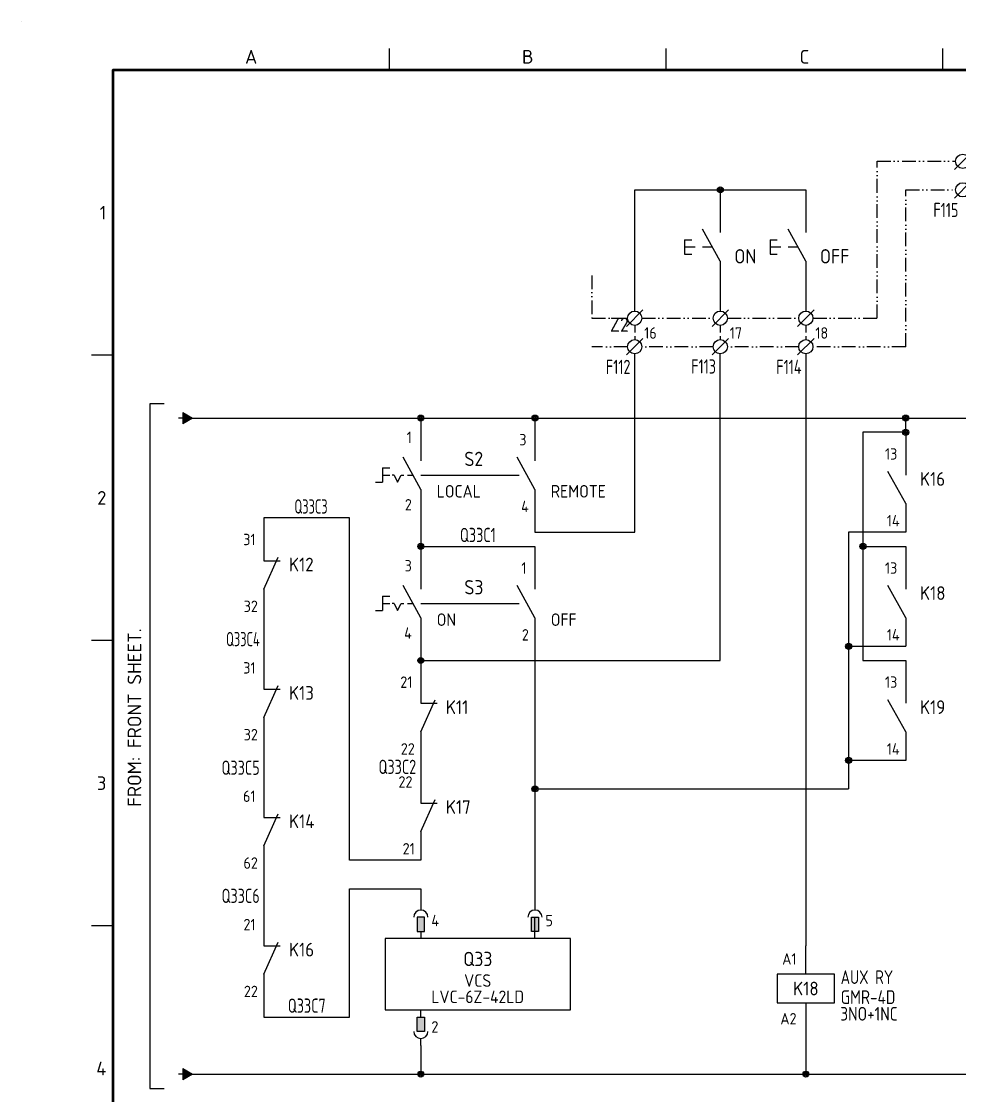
# Model space of a CAD drawing. Header units: millimetres. Extents: x 0 to 556, y 1 to 306.
# Drawn here: x 0 to 164.4, y 103.8 to 292 of the extents above; entities that cross this region are included whole.
import ezdxf
from ezdxf.enums import TextEntityAlignment as Align

# ---------------------------------------------------------------- set-up
doc = ezdxf.new("R2010")
doc.units = ezdxf.units.MM
doc.linetypes.add('ACAD_ISO12W100', pattern=[21, 12, -3, 0, -3, 0, -3])
doc.linetypes.add('HIDDEN', pattern=[0.375, 0.25, -0.125])
for name, color, linetype in [('LINK', 7, 'Continuous'), ('MISC', 7, 'Continuous'), ('Sheet Line', 3, 'Continuous'), ('Sheet Text', 2, 'Continuous'), ('SYMS', 7, 'Continuous'), ('TAGS', 7, 'Continuous'), ('TERMS', 7, 'Continuous'), ('WIRE_YELLOW', 2, 'Continuous'), ('WIREFIXED', 7, 'Continuous'), ('WIRENO', 7, 'Continuous')]:
    doc.layers.add(name, color=color, linetype=linetype)
doc.layers.add('Sheet Out Line', color=2, linetype='Continuous', lineweight=50)
doc.styles.add('WD', font='ISOCP2.shx')
doc.styles.add('WD_IEC', font='ISOCP2.shx', dxfattribs={"width": 1.1, "height": 2.4, "bigfont": 'whgtxt.shx'})

# ---------------------------------------------------------------- blocks, each defined once
blk = doc.blocks.new('WDDOT')
for radius in [0.529, 0.33, 0.164]:
    blk.add_circle((0, 0), radius)
blk = doc.blocks.new('VB422_AUXCONTACT1')
for p, q in [((0, 7.5), (0, 2.5)), ((0, -2.5), (2.5, 3.12)), ((0, 2.5), (2.87, 2.5)), ((0, -2.5), (0, -7.5))]:
    blk.add_line(p, q)
at = {"style": 'WD_IEC', "flags": 1}
for tag, p, height in [('X2TERM01', (0, 7.5), 0.34), ('X4LINK', (-0.55, 0), 0.32), ('X1LINK', (1.92, 0), 0.32), ('X8TERM02', (0, -7.5), 0.34)]:
    blk.add_attdef(tag, p, '', height=height, dxfattribs=at)
at = {"linetype": 'Continuous', "style": 'WD_IEC'}
for tag, p in [('TERM01', (-1.47, 5.21)), ('TERM02', (-1.06, -6.5))]:
    blk.add_attdef(tag, text='', height=2, dxfattribs=at).set_placement(p, align=Align.RIGHT)
at = {"style": 'WD_IEC'}
for tag, p in [('TAG2', (4.38, 0.62)), ('TEXT1', (4.38, -2.89)), ('TEXT2', (4.38, -6.09))]:
    blk.add_attdef(tag, p, '', height=2.4, dxfattribs=at)
for tag, p in [('INST', (-2.43, -9.12)), ('LOC', (-2.58, -10.73))]:
    blk.add_attdef(tag, text='', height=1, dxfattribs=at).set_placement(p, align=Align.RIGHT)
at = {"style": 'WD_IEC', "flags": 1}
for tag, p in [('XREF', (-2.58, -12.19)), ('FAMILY', (-2.53, -13.64)), ('CONTACT', (-2.6, -15.24))]:
    blk.add_attdef(tag, text='', height=1, dxfattribs=at).set_placement(p, align=Align.RIGHT)
blk = doc.blocks.new('WD_WNH')
at = {"linetype": 'Continuous', "style": 'WD_IEC', "width": 0.8}
blk.add_attdef('WIRENO', text='', height=2.5, dxfattribs=at).set_placement((0, 0.75), align=Align.CENTER)
at = {"style": 'WD_IEC', "flags": 1}
for tag, p in [('W08USER', (0, 0.375)), ('W04USER', (0, 0.875)), ('W05USER', (0, 0.75)), ('W09USER', (0, 0.25)), ('W03USER', (0, 1)), ('W06USER', (0, 0.625)), ('W07USER', (0, 0.5)), ('W02USER', (0, 1.125)), ('W01USER', (0, 1.25)), ('W10USER', (0, 0.125))]:
    blk.add_attdef(tag, text='', height=0.08, dxfattribs=at).set_placement(p, align=Align.CENTER)
blk = doc.blocks.new('WD_WNV')
at = {"linetype": 'Continuous', "style": 'WD_IEC', "width": 0.8}
blk.add_attdef('WIRENO', text='', height=2.5, rotation=90, dxfattribs=at).set_placement((-0.75, 0), align=Align.CENTER)
at = {"style": 'WD_IEC', "flags": 1}
for tag, p in [('W08USER', (-1, 0.375)), ('W04USER', (-1, 0.875)), ('W05USER', (-1, 0.75)), ('W09USER', (-1, 0.25)), ('W03USER', (-1, 1)), ('W06USER', (-1, 0.625)), ('W07USER', (-1, 0.5)), ('W02USER', (-1, 1.125)), ('W01USER', (-1, 1.25)), ('W10USER', (-1, 0.125))]:
    blk.add_attdef(tag, text='', height=0.08, dxfattribs=at).set_placement(p, align=Align.CENTER)
blk = doc.blocks.new('HT0_TB1')
blk.add_circle((0, 0), 1.25)
at = {"layer": 'SYMS'}
blk.add_line((-1.44, -1.44), (1.44, 1.44), dxfattribs=at)
at = {"flags": 1}
for tag, p, height, style in [('X4LINK', (-1.25, 0), 0.01, 'WD'), ('X4TERM01', (-1.25, 0), 0.25, 'WD_IEC'), ('X2TERM01', (0, 1.25), 0.25, 'WD_IEC'), ('X1LINK', (1.25, 0), 0.01, 'WD'), ('X1TERM01', (1.25, 0), 0.25, 'WD_IEC'), ('X8TERM01', (0, -1.25), 0.25, 'WD_IEC')]:
    blk.add_attdef(tag, p, '', height=height, dxfattribs=dict(at, style=style))
blk = doc.blocks.new('VP121_PB1')
for p, q in [((0, 7.5), (0, 2.5)), ((0, -2.5), (-3.12, 3.13)), ((-6.25, 1.25), (-6.25, -1.25)), ((-6.25, 1.25), (-5, 1.25)), ((-6.25, 0), (-4.38, 0)), ((-3.12, 0), (-1.39, 0)), ((-6.25, -1.25), (-5, -1.25)), ((0, -2.5), (0, -7.5))]:
    blk.add_line(p, q)
at = {"style": 'WD_IEC', "flags": 1}
for tag, p in [('INST', (-0.6, 13)), ('LOC', (-0.6, 11.59)), ('CONTACT', (-0.6, 8.7)), ('FAMILY', (-0.6, 10.11))]:
    blk.add_attdef(tag, text='', height=1, dxfattribs=at).set_placement(p, align=Align.RIGHT)
for tag, p in [('X2TERM01', (0, 7.5)), ('X1LINK', (0, 0)), ('X8TERM02', (0, -7.5))]:
    blk.add_attdef(tag, p, '', height=0.32, dxfattribs=at)
at = {"style": 'WD_IEC'}
for tag, p in [('TERM01', (-1.57, 4.54)), ('TERM02', (-1.57, -5.34))]:
    blk.add_attdef(tag, text='', height=2, dxfattribs=at).set_placement(p, align=Align.RIGHT)
for tag, p in [('TAG2', (2.47, 1.52)), ('TEXT1', (2.47, -1.65))]:
    blk.add_attdef(tag, text='', height=2.5, dxfattribs=at).set_placement(p, align=Align.MIDDLE_LEFT)
at = {"style": 'WD', "flags": 1}
blk.add_attdef('XREF', text='', height=1.8, dxfattribs=at).set_placement((2.85, -4.09), align=Align.MIDDLE_LEFT)
blk = doc.blocks.new('VP321_CS1')
for p, q in [((0, 7.5), (0, 2.5)), ((0, -2.5), (-3.12, 3.13)), ((-6.71, 1.25), (-5.46, 1.25)), ((-6.71, 1.25), (-6.71, -1.25)), ((-6.71, 0), (-5.46, 0)), ((-4.69, 0), (-5.03, 0)), ((-4.69, 0), (-4.07, -1.25)), ((-4.07, -1.25), (-3.44, 0)), ((-3.44, 0), (-2.96, 0)), ((-2.31, 0), (-1.39, 0)), ((-7.96, -1.25), (-6.71, -1.25)), ((0, -2.5), (0, -7.5))]:
    blk.add_line(p, q)
at = {"style": 'WD_IEC'}
for tag, p in [('TERM01', (-1.57, 5.61)), ('TERM02', (-1.57, -6.2))]:
    blk.add_attdef(tag, text='', height=2, dxfattribs=at).set_placement(p, align=Align.RIGHT)
at = {"style": 'WD_IEC', "flags": 1}
for tag, p, height in [('X2TERM01', (0, 7.5), 0.32), ('X4LINK', (-7.5, 0), 0.32), ('X1LINK', (0, 0), 0.32), ('INST', (3.19, -4.44), 1), ('LOC', (3.25, -5.61), 1), ('X8TERM02', (0, -7.5), 0.32), ('FAMILY', (3.28, -6.99), 1), ('CONTACT', (3.28, -8.41), 1)]:
    blk.add_attdef(tag, p, '', height=height, dxfattribs=at)
at = {"style": 'WD_IEC'}
for tag, height, p in [('TAG2', 2.5, (2.47, 3.77)), ('TERM03', 2.2, (2.78, -1.39))]:
    blk.add_attdef(tag, text='', height=height, dxfattribs=at).set_placement(p, align=Align.MIDDLE_LEFT)
at = {"style": 'WD', "flags": 1}
blk.add_attdef('XREF', text='', height=1.8, dxfattribs=at).set_placement((2.85, 1.21), align=Align.MIDDLE_LEFT)
blk = doc.blocks.new('VP321_CS2')
for p, q in [((0, 7.5), (0, 2.5)), ((0, -2.5), (-3.12, 3.12)), ((0, -2.5), (0, -7.5))]:
    blk.add_line(p, q)
at = {"style": 'WD_IEC', "flags": 1}
for tag, p, height in [('X2TERM01', (0, 7.5), 0.34), ('X4LINK', (-2.75, 0), 0.32), ('X1LINK', (0, 0), 0.34), ('INST', (3.19, -4.44), 1), ('LOC', (3.25, -5.61), 1), ('X8TERM02', (0, -7.5), 0.34), ('FAMILY', (3.28, -6.99), 1), ('CONTACT', (3.28, -8.41), 1)]:
    blk.add_attdef(tag, p, '', height=height, dxfattribs=at)
at = {"linetype": 'Continuous', "style": 'WD_IEC'}
for tag, p in [('TERM01', (-1.47, 5.21)), ('TERM02', (-1.06, -6.5))]:
    blk.add_attdef(tag, text='', height=2, dxfattribs=at).set_placement(p, align=Align.RIGHT)
at = {"style": 'WD_IEC'}
for tag, height, p in [('TAG2', 2.5, (2.47, 3.77)), ('TERM03', 2.2, (2.78, -1.39))]:
    blk.add_attdef(tag, text='', height=height, dxfattribs=at).set_placement(p, align=Align.MIDDLE_LEFT)
at = {"style": 'WD', "flags": 1}
blk.add_attdef('XREF', text='', height=1.8, dxfattribs=at).set_placement((2.85, 1.21), align=Align.MIDDLE_LEFT)
blk = doc.blocks.new('VB421_AUXCONTACT1')
for p, q in [((0, 7.5), (0, 2.5)), ((0, -2.5), (-3.12, 3.12)), ((0, -2.5), (0, -7.5))]:
    blk.add_line(p, q)
at = {"style": 'WD_IEC', "flags": 1}
for tag, p, height in [('X2TERM01', (0, 7.5), 0.34), ('X4LINK', (-2.75, 0), 0.32), ('X1LINK', (0, 0), 0.34), ('X8TERM02', (0, -7.5), 0.34)]:
    blk.add_attdef(tag, p, '', height=height, dxfattribs=at)
at = {"linetype": 'Continuous', "style": 'WD_IEC'}
for tag, p in [('TERM01', (-1.47, 5.21)), ('TERM02', (-1.06, -6.5))]:
    blk.add_attdef(tag, text='', height=2, dxfattribs=at).set_placement(p, align=Align.RIGHT)
at = {"style": 'WD_IEC'}
for tag, p in [('TAG2', (2.5, 0.62)), ('TEXT1', (2.5, -2.89)), ('TEXT2', (2.5, -6.09))]:
    blk.add_attdef(tag, p, '', height=2.4, dxfattribs=at)
for tag, p in [('INST', (-2.43, -9.12)), ('LOC', (-2.58, -10.73))]:
    blk.add_attdef(tag, text='', height=1, dxfattribs=at).set_placement(p, align=Align.RIGHT)
at = {"style": 'WD_IEC', "flags": 1}
for tag, p in [('XREF', (-2.58, -12.19)), ('FAMILY', (-2.53, -13.64)), ('CONTACT', (-2.6, -15.24))]:
    blk.add_attdef(tag, text='', height=1, dxfattribs=at).set_placement(p, align=Align.RIGHT)
blk = doc.blocks.new('HT0W_TB1')
blk.add_circle((0, 0), 1.25)
at = {"layer": 'SYMS'}
blk.add_line((-1.44, -1.44), (1.44, 1.44), dxfattribs=at)
at = {"style": 'WD_IEC', "flags": 1}
for tag, p in [('INST', (-1.04, 7.87)), ('LOC', (-1.04, 4.87))]:
    blk.add_attdef(tag, text='', height=2.5, dxfattribs=at).set_placement(p, align=Align.BOTTOM_RIGHT)
at = {"style": 'WD_IEC'}
blk.add_attdef('TAGSTRIP', text='', height=2.5, dxfattribs=at).set_placement((-1.04, 1.87), align=Align.BOTTOM_RIGHT)
blk.add_attdef('TERM01', text='', height=2, dxfattribs=at).set_placement((1.66, 0.81), align=Align.BOTTOM_LEFT)
at = {"flags": 1}
for tag, p, height, style in [('X4LINK', (-1.25, 0), 0.01, 'WD'), ('X4TERM01', (-1.25, 0), 0.25, 'WD_IEC'), ('STRIPSEQ', (-0.02, -0.02), 0.025, 'WD_IEC'), ('X2TERM01', (0, 1.25), 0.25, 'WD_IEC'), ('X1LINK', (1.25, 0), 0.01, 'WD'), ('X1TERM01', (1.25, 0), 0.25, 'WD_IEC'), ('LINKTERM', (-0.02, -0.06), 0.025, 'WD_IEC'), ('X8TERM01', (0, -1.25), 0.25, 'WD_IEC')]:
    blk.add_attdef(tag, p, '', height=height, dxfattribs=dict(at, style=style))
at = {"style": 'WD_IEC', "flags": 1}
for tag, height, p in [('CAT', 1, (-1.95, -2.37)), ('MFG', 1, (-2.09, -3.63)), ('DESC1', 2, (-1.78, -7.62)), ('ASSYCODE', 1, (-2.04, -4.92)), ('DESC2', 2, (-1.78, -10.06)), ('DESC3', 2, (-1.78, -12.55))]:
    blk.add_attdef(tag, text='', height=height, dxfattribs=at).set_placement(p, align=Align.RIGHT)
blk = doc.blocks.new('LSSA3')
blk.add_circle((0, 292), 0.01)
at = {"layer": 'Sheet Line'}
for p, q in [((64.5, 283.5), (64.5, 287.25)), ((113, 283.5), (113, 287.25)), ((161.5, 283.5), (161.5, 287.25)), ((16, 233.5), (12.25, 233.5)), ((16, 183.5), (12.25, 183.5)), ((16, 133.5), (12.25, 133.5))]:
    blk.add_line(p, q, dxfattribs=at)
at = {"layer": 'Sheet Out Line'}
blk.add_lwpolyline([(16, 6.5), (404, 6.5), (404, 283.5), (16, 283.5)], close=True, dxfattribs=at)
at = {"style": 'WD_IEC', "width": 1.1}
for tag, height, p in [('DESC4', 2.4, (57.5, 39.5)), ('CUSTOMERS31', 3.8, (219, 38)), ('TITLE1', 3.6, (333, 37.5)), ('CUSTOMERS21', 3.8, (219, 35.25)), ('DESC3', 2.4, (57.5, 33.5)), ('CUSTOMERS32', 3.8, (219, 32.5)), ('TITLE2', 3.6, (333, 32.5)), ('CUSTOMERS22', 3.8, (219, 29.75)), ('RN', 3.5, (398, 28.75)), ('DESC2', 2.4, (57.5, 27.5)), ('CUSTOMERS33', 3.8, (219, 27)), ('TITLE3', 3.6, (333, 27.5)), ('DESC1', 2.4, (57.5, 21.5)), ('FILE', 2.4, (314, 18.5)), ('WORKNO', 3.5, (365.5, 18.5)), ('DESC0', 2.4, (57.5, 15.5)), ('SHN', 2.4, (395, 12)), ('TSH', 2.4, (401, 9))]:
    blk.add_attdef(tag, text='', height=height, dxfattribs=at).set_placement(p, align=Align.MIDDLE_CENTER)
at = {"style": 'WD_IEC'}
for tag, p in [('DATE4', (96.5, 39.5)), ('DRWN4', (111.5, 39.5)), ('DSGN4', (126.5, 39.5)), ('CHKD4', (141.5, 39.5)), ('APPD4', (156.5, 39.5)), ('DATE3', (96.5, 33.5)), ('DRWN3', (111.5, 33.5)), ('DSGN3', (126.5, 33.5)), ('CHKD3', (141.5, 33.5)), ('APPD3', (156.5, 33.5)), ('DATE2', (96.5, 27.5)), ('DRWN2', (111.5, 27.5)), ('DSGN2', (126.5, 27.5)), ('CHKD2', (141.5, 27.5)), ('APPD2', (156.5, 27.5)), ('DATE1', (96.5, 21.5)), ('DRWN1', (111.5, 21.5)), ('DSGN1', (126.5, 21.5)), ('CHKD1', (141.5, 21.5)), ('APPD1', (156.5, 21.5)), ('DATE0', (96.5, 15.5)), ('DRWN0', (111.5, 15.5)), ('DSGN0', (126.5, 15.5)), ('CHKD0', (141.5, 15.5)), ('APPD0', (156.5, 15.5))]:
    blk.add_attdef(tag, text='', height=2.4, dxfattribs=at).set_placement(p, align=Align.MIDDLE_CENTER)
at = {"style": 'WD_IEC', "width": 1.1}
for tag, p in [('DWG1ST', (345, 10.5)), ('DWGNO', (373.49, 10.5))]:
    blk.add_attdef(tag, text='', height=3.5, dxfattribs=at).set_placement(p, align=Align.MIDDLE_LEFT)
at = {"style": 'WD_IEC', "width": 1.1, "flags": 9}
blk.add_attdef('WD_TB', (0, 0), '', height=2.4, dxfattribs=at)
at = {"layer": 'Sheet Text', "style": 'WD_IEC', "width": 1.1}
for s, p in [('A', (40.25, 284.62)), ('B', (88.75, 284.62)), ('C', (137.25, 284.62))]:
    blk.add_text(s, height=2.4, dxfattribs=at).set_placement(p, align=Align.CENTER)
for s, p in [('1', (14.88, 258.5)), ('2', (14.88, 208.5)), ('3', (14.88, 158.5)), ('4', (14.88, 108.5))]:
    blk.add_text(s, height=2.4, dxfattribs=at).set_placement(p, align=Align.MIDDLE_RIGHT)
blk = doc.blocks.new('VA21_VCSQ2')
for p, q in [((0, 0), (0, -1.25)), ((20, 0), (20, -1.25)), ((20, -6.25), (20, -2.5)), ((0, -5), (0, -6.25)), ((26.25, -6.25), (-6.25, -6.25)), ((-6.25, -6.25), (-6.25, -18.75)), ((0, -6.25), (0, -6.25)), ((26.25, -18.75), (26.25, -6.25)), ((-6.25, -10.01), (-6.25, -10.01)), ((-6.25, -18.75), (26.25, -18.75)), ((0, -18.75), (0, -18.75)), ((0, -20), (0, -18.75)), ((0, -25), (0, -23.75))]:
    blk.add_line(p, q)
for points in [[(0.62, -2.5), (-0.62, -2.5), (-0.62, -5), (0.62, -5)], [(19.38, -2.5), (20.62, -2.5), (20.62, -5), (19.38, -5)], [(0.62, -22.5), (-0.62, -22.5), (-0.62, -20), (0.62, -20)]]:
    blk.add_lwpolyline(points, close=True)
for centre, start, end in [((0, -2.5), 0, 180), ((20, -2.5), 0, 180), ((0, -22.5), 180, 0)]:
    blk.add_arc(centre, 1.25, start, end)
for points in [[(0.62, -5), (0.62, -2.5), (-0.62, -5), (-0.62, -2.5)], [(19.38, -5), (19.38, -2.5), (20.62, -5), (20.62, -2.5)], [(0.62, -20), (0.62, -22.5), (-0.62, -20), (-0.62, -22.5)]]:
    blk.add_solid(points)
at = {"flags": 1}
for tag, p, height, style in [('X2TERM01', (0, 0), 0.08, 'WD'), ('X2TERM03', (20, 0), 0.08, 'WD'), ('CAT', (26.86, -9.24), 1, 'WD_IEC'), ('FAMILY', (26.85, -10.78), 1, 'WD_IEC'), ('CATDESC', (26.85, -12.28), 1, 'WD_IEC'), ('MFG', (26.9, -13.57), 1, 'WD_IEC'), ('ASSYCODE', (26.79, -14.93), 1, 'WD_IEC'), ('RATING10', (26.79, -16.3), 1, 'WD_IEC'), ('RATING1', (26.79, -17.67), 1, 'WD_IEC'), ('RATING2', (26.79, -19.04), 1, 'WD_IEC'), ('X8TERM02', (0, -25), 0.08, 'WD')]:
    blk.add_attdef(tag, p, '', height=height, dxfattribs=dict(at, style=style))
at = {"linetype": 'Continuous', "style": 'WD'}
for tag, p in [('TERM01', (1.85, -3.08)), ('TERM03', (21.85, -3.08)), ('TERM02', (1.85, -21.72))]:
    blk.add_attdef(tag, text='', height=2, dxfattribs=at).set_placement(p, align=Align.MIDDLE_LEFT)
at = {"style": 'WD_IEC', "flags": 1}
for tag, p in [('INST', (26.98, -6.05)), ('LOC', (26.95, -7.35))]:
    blk.add_attdef(tag, text='', height=1, dxfattribs=at).set_placement(p, align=Align.MIDDLE_LEFT)
at = {"style": 'WD_IEC'}
for tag, height, p in [('TAG1', 2.5, (9.99, -9.81)), ('RATING12', 2.2, (9.97, -13.6)), ('RATING11', 2.2, (9.97, -16.45))]:
    blk.add_attdef(tag, text='', height=height, dxfattribs=at).set_placement(p, align=Align.MIDDLE_CENTER)
at = {"lineweight": 9, "style": 'WD_IEC'}
for tag, p in [('NO', (-4.31, -38.19)), ('NC', (-4.31, -41.69))]:
    blk.add_attdef(tag, text='', height=2.5, dxfattribs=at).set_placement(p, align=Align.TOP_RIGHT)
for tag, p in [('XREFNO', (-2.81, -38.19)), ('XREFNC', (-2.81, -41.69))]:
    blk.add_attdef(tag, text='', height=2.5, dxfattribs=at).set_placement(p, align=Align.TOP_LEFT)
blk = doc.blocks.new('VONF1N')
blk.add_hatch(color=256).paths.add_polyline_path([(1, -0.768), (-1, -0.768), (0, -2.5)])
at = {"flags": 128}
blk.add_lwpolyline([(0, -0.768), (0, 0)], dxfattribs=at)
at = {"lineweight": 0, "flags": 128}
for points in [[(1, -0.768), (-1, -0.768), (0, -2.5)], [(1, -0.768), (0, -2.5)]]:
    blk.add_lwpolyline(points, dxfattribs=at)
at = {"style": 'WD', "flags": 1}
for tag, p in [('X2TERM01', (0, -0.768)), ('X8TERM02', (0, -2.5))]:
    blk.add_attdef(tag, p, '', height=0.08, dxfattribs=at)
blk = doc.blocks.new('VJ11_AUXRY_Q1')
for p, q in [((0, 2.5), (0, 7.5)), ((0, -2.5), (0, -7.5))]:
    blk.add_line(p, q)
blk.add_lwpolyline([(-5, 2.5), (-5, -2.5), (5, -2.5), (5, 2.5)], close=True)
at = {"style": 'WD_IEC', "flags": 1}
for tag, p, height in [('X2TERM01', (0, 7.5), 0.32), ('X4LINK', (-5, 0), 0.32), ('X1LINK', (5, 0), 0.32), ('INST', (2.17, -4.46), 1), ('LOC', (2.14, -5.76), 1), ('X8TERM02', (0, -7.5), 0.32), ('FAMILY', (2.27, -7.15), 1), ('CAT', (2.31, -9.98), 1), ('MFG', (2.34, -8.68), 1), ('ASSYCODE', (2.25, -11.11), 1), ('WDTAGALT', (2.25, -12.35), 1), ('PEER_PINLIST', (2.25, -13.65), 1)]:
    blk.add_attdef(tag, p, '', height=height, dxfattribs=at)
at = {"style": 'WD_IEC'}
for tag, p in [('TERM01', (-1.63, 4.2)), ('TERM02', (-1.63, -6.29))]:
    blk.add_attdef(tag, text='', height=2, dxfattribs=at).set_placement(p, align=Align.RIGHT)
for tag, p, width in [('RATING12', (6.11, 0.8), 0.85), ('RATING11', (6.11, -2.7), 0.9), ('RATING1', (6.04, -5.62), 0.9)]:
    blk.add_attdef(tag, p, '', height=2.4, dxfattribs=dict(at, width=width))
blk.add_attdef('TAG1', text='', height=2.4, dxfattribs=at).set_placement((0, 0), align=Align.MIDDLE_CENTER)
at = {"lineweight": 9, "style": 'WD_IEC'}
for tag, p in [('NO', (-5.5, -16.5)), ('NC', (-5.5, -20))]:
    blk.add_attdef(tag, text='', height=2.5, dxfattribs=at).set_placement(p, align=Align.TOP_RIGHT)
for tag, p in [('XREFNO', (-4, -16.5)), ('XREFNC', (-4, -20))]:
    blk.add_attdef(tag, text='', height=2.5, dxfattribs=at).set_placement(p, align=Align.TOP_LEFT)

msp = doc.modelspace()

# ---------------------------------------------------------------- linework, layer by layer
at = {"linetype": 'ACAD_ISO12W100', "ltscale": 0.2}
for p, q in [((150, 240), (150, 267.5)), ((150, 267.5), (163.75, 267.5)), ((155, 262.5), (163.75, 262.5)), ((155, 235), (155, 262.5)), ((100, 247.5), (100, 240)), ((100, 240), (106.25, 240)), ((108.75, 240), (121.25, 240)), ((123.75, 240), (136.25, 240)), ((138.75, 240), (150, 240)), ((106.25, 235), (100, 235)), ((121.25, 235), (108.75, 235)), ((136.25, 235), (123.75, 235)), ((155, 235), (138.75, 235))]:
    msp.add_line(p, q, dxfattribs=at)
at = {"linetype": 'HIDDEN', "ltscale": 5}
for p, q in [((107.5, 238.75), (107.5, 236.25)), ((122.5, 238.75), (122.5, 236.25)), ((137.5, 238.75), (137.5, 236.25))]:
    msp.add_line(p, q, dxfattribs=at)
at = {"linetype": 'Continuous'}
for p, q in [((25, 225), (22.5, 225)), ((22.5, 225), (22.5, 105)), ((22.5, 105), (25, 105))]:
    msp.add_line(p, q, dxfattribs=at)
at = {"layer": 'LINK'}
for points in [[(70, 212.5), (87.25, 212.5)], [(70, 190), (87.25, 190)]]:
    msp.add_lwpolyline(points, dxfattribs=at)
at = {"layer": 'WIRE_YELLOW', "linetype": 'Continuous'}
for p, q in [((107.5, 241.25), (107.5, 262.5)), ((107.5, 262.5), (122.5, 262.5)), ((122.5, 262.5), (122.5, 260)), ((122.5, 262.5), (137.5, 262.5)), ((137.5, 262.5), (137.5, 260)), ((122.5, 245), (122.5, 241.25)), ((137.5, 245), (137.5, 241.25)), ((107.5, 202.5), (107.5, 233.75)), ((122.5, 180), (122.5, 233.75)), ((137.5, 233.75), (137.5, 130)), ((30, 222.5), (400, 222.5)), ((70, 222.5), (70, 220)), ((90, 222.5), (90, 220)), ((155, 220), (155, 222.5)), ((42.5, 205), (42.5, 202.5)), ((57.5, 205), (42.5, 205)), ((57.5, 145), (57.5, 205)), ((70, 205), (70, 197.5)), ((90, 205), (90, 202.5)), ((90, 202.5), (107.5, 202.5)), ((70, 200), (90, 200)), ((90, 200), (90, 197.5)), ((42.5, 187.5), (42.5, 180)), ((70, 182.5), (70, 180)), ((90, 182.5), (90, 137.5)), ((70, 180), (122.5, 180)), ((70, 180), (70, 177.5)), ((42.5, 165), (42.5, 157.5)), ((70, 162.5), (70, 160)), ((90, 157.5), (145, 157.5)), ((70, 145), (57.5, 145)), ((70, 145), (70, 145)), ((42.5, 142.5), (42.5, 135)), ((57.5, 117.5), (57.5, 140)), ((57.5, 140), (70, 140)), ((70, 140), (70, 137.5)), ((42.5, 120), (42.5, 117.5)), ((42.5, 117.5), (57.5, 117.5)), ((137.5, 115), (137.5, 107.5)), ((70, 112.5), (70, 107.5)), ((30, 107.5), (400, 107.5))]:
    msp.add_line(p, q, dxfattribs=at)
at = {"layer": 'WIRE_YELLOW', "color": 2, "linetype": 'Continuous'}
for p, q in [((155, 220), (147.5, 220)), ((147.5, 220), (147.5, 200)), ((155, 220), (155, 217.5)), ((147.5, 200), (155, 200)), ((147.5, 200), (147.5, 180)), ((155, 200), (155, 197.5)), ((147.5, 180), (155, 180)), ((155, 180), (155, 177.5))]:
    msp.add_line(p, q, dxfattribs=at)
at = {"layer": 'WIRENO', "color": 2, "linetype": 'Continuous'}
for p, q in [((155, 202.5), (145, 202.5)), ((145, 202.5), (145, 182.5)), ((145, 182.5), (150, 182.5)), ((145, 182.5), (145, 162.5)), ((150, 182.5), (155, 182.5)), ((145, 162.5), (145, 157.5)), ((155, 162.5), (145, 162.5))]:
    msp.add_line(p, q, dxfattribs=at)

# ---------------------------------------------------------------- block references
at = {"linetype": 'Continuous'}
msp.add_blockref('LSSA3', (0, 0), dxfattribs=at)
at = {"layer": 'SYMS', "color": 2, "linetype": 'Continuous'}
for name, p in [('HT0_TB1', (165, 267.5)), ('WDDOT', (147.5, 200)), ('WDDOT', (145, 182.5))]:
    msp.add_blockref(name, p, dxfattribs=at)
at = {"layer": 'SYMS', "linetype": 'Continuous'}
ref = msp.add_blockref('HT0W_TB1', (165, 262.5), dxfattribs=at)
ref.add_attrib('TERM01', '19', dxfattribs={"layer": 'TERMS', "height": 2, "style": 'WD_IEC'}).set_placement((166.66, 263.31), align=Align.BOTTOM_LEFT)
for name, p in [('WDDOT', (122.5, 262.5)), ('HT0_TB1', (107.5, 240)), ('HT0_TB1', (122.5, 240)), ('HT0_TB1', (137.5, 240)), ('WDDOT', (70, 222.5)), ('WDDOT', (90, 222.5)), ('WDDOT', (155, 222.5)), ('WDDOT', (155, 220)), ('WDDOT', (70, 200)), ('WDDOT', (70, 180)), ('WDDOT', (145, 162.5)), ('WDDOT', (90, 157.5)), ('WDDOT', (70, 107.5)), ('WDDOT', (137.5, 107.5))]:
    msp.add_blockref(name, p, dxfattribs=at)
ref = msp.add_blockref('VP121_PB1', (122.5, 252.5), dxfattribs=at)
ref.add_attrib('TEXT1', 'ON', dxfattribs={"layer": 'MISC', "height": 2.5, "style": 'WD_IEC'}).set_placement((124.97, 250.85), align=Align.MIDDLE_LEFT)
ref = msp.add_blockref('VP121_PB1', (137.5, 252.5), dxfattribs=at)
ref.add_attrib('TEXT1', 'OFF', dxfattribs={"layer": 'MISC', "height": 2.5, "style": 'WD_IEC'}).set_placement((139.97, 250.85), align=Align.MIDDLE_LEFT)
ref = msp.add_blockref('HT0W_TB1', (107.5, 235), dxfattribs=at)
ref.add_attrib('TAGSTRIP', 'Z2', dxfattribs={"layer": 'TAGS', "height": 2.5, "style": 'WD_IEC'}).set_placement((106.46, 236.87), align=Align.BOTTOM_RIGHT)
ref.add_attrib('TERM01', '16', dxfattribs={"layer": 'TERMS', "height": 2, "style": 'WD_IEC'}).set_placement((109.16, 235.81), align=Align.BOTTOM_LEFT)
ref = msp.add_blockref('HT0W_TB1', (122.5, 235), dxfattribs=at)
ref.add_attrib('TERM01', '17', dxfattribs={"layer": 'TERMS', "height": 2, "style": 'WD_IEC'}).set_placement((124.16, 235.81), align=Align.BOTTOM_LEFT)
ref = msp.add_blockref('HT0W_TB1', (137.5, 235), dxfattribs=at)
ref.add_attrib('TERM01', '18', dxfattribs={"layer": 'TERMS', "height": 2, "style": 'WD_IEC'}).set_placement((139.16, 235.81), align=Align.BOTTOM_LEFT)
at = {"layer": 'SYMS', "linetype": 'Continuous', "rotation": 90}
for p in [(27.5, 222.5), (27.5, 107.5)]:
    msp.add_blockref('VONF1N', p, dxfattribs=at)
at = {"layer": 'SYMS', "linetype": 'Continuous'}
ref = msp.add_blockref('VP321_CS1', (70, 212.5), dxfattribs=at)
ref.add_attrib('TERM03', 'LOCAL', dxfattribs={"layer": 'TERMS', "height": 2.2, "style": 'WD_IEC'}).set_placement((72.78, 209.66), align=Align.MIDDLE_LEFT)
ref.add_attrib('TAG2', 'S2', dxfattribs={"layer": 'TAGS', "height": 2.5, "style": 'WD_IEC'}).set_placement((77.62, 215.34), align=Align.MIDDLE_LEFT)
ref.add_attrib('TERM02', '2', dxfattribs={"layer": 'TERMS', "height": 2, "style": 'WD_IEC'}).set_placement((68.43, 206.3), align=Align.RIGHT)
ref.add_attrib('TERM01', '1', dxfattribs={"layer": 'TERMS', "height": 2, "style": 'WD_IEC'}).set_placement((68.43, 218.11), align=Align.RIGHT)
ref = msp.add_blockref('VP321_CS2', (90, 212.5), dxfattribs=at)
ref.add_attrib('TERM03', 'REMOTE', dxfattribs={"layer": 'TERMS', "height": 2.2, "style": 'WD_IEC'}).set_placement((92.78, 209.66), align=Align.MIDDLE_LEFT)
ref.add_attrib('TERM02', '4', dxfattribs={"layer": 'TERMS', "linetype": 'Continuous', "height": 2, "style": 'WD_IEC'}).set_placement((88.94, 206), align=Align.RIGHT)
ref.add_attrib('TERM01', '3', dxfattribs={"layer": 'TERMS', "linetype": 'Continuous', "height": 2, "style": 'WD_IEC'}).set_placement((88.53, 217.71), align=Align.RIGHT)
at = {"layer": 'SYMS', "color": 2, "linetype": 'Continuous'}
ref = msp.add_blockref('VB421_AUXCONTACT1', (155, 210), dxfattribs=at)
ref.add_attrib('TERM02', '14', dxfattribs={"layer": 'TERMS', "linetype": 'Continuous', "height": 2, "style": 'WD_IEC'}).set_placement((153.94, 203.5), align=Align.RIGHT)
ref.add_attrib('TERM01', '13', dxfattribs={"layer": 'TERMS', "linetype": 'Continuous', "height": 2, "style": 'WD_IEC'}).set_placement((153.53, 215.21), align=Align.RIGHT)
ref.add_attrib('TAG2', 'K16', (157.5, 210.62), dxfattribs={"layer": 'TAGS', "height": 2.4, "style": 'WD_IEC'})
at = {"layer": 'SYMS', "linetype": 'Continuous'}
ref = msp.add_blockref('VB422_AUXCONTACT1', (42.5, 195), dxfattribs=at)
ref.add_attrib('TERM02', '32', dxfattribs={"layer": 'TERMS', "linetype": 'Continuous', "height": 2, "style": 'WD_IEC'}).set_placement((41.44, 188.5), align=Align.RIGHT)
ref.add_attrib('TERM01', '31', dxfattribs={"layer": 'TERMS', "linetype": 'Continuous', "height": 2, "style": 'WD_IEC'}).set_placement((41.03, 200.21), align=Align.RIGHT)
ref.add_attrib('TAG2', 'K12', (46.88, 195.62), dxfattribs={"layer": 'TAGS', "height": 2.4, "style": 'WD_IEC'})
ref = msp.add_blockref('VP321_CS1', (70, 190), dxfattribs=at)
ref.add_attrib('TERM03', 'ON', dxfattribs={"layer": 'TERMS', "height": 2.2, "style": 'WD_IEC'}).set_placement((72.78, 187.16), align=Align.MIDDLE_LEFT)
ref.add_attrib('TAG2', 'S3', dxfattribs={"layer": 'TAGS', "height": 2.5, "style": 'WD_IEC'}).set_placement((77.62, 192.84), align=Align.MIDDLE_LEFT)
ref.add_attrib('TERM02', '4', dxfattribs={"layer": 'TERMS', "height": 2, "style": 'WD_IEC'}).set_placement((68.43, 183.8), align=Align.RIGHT)
ref.add_attrib('TERM01', '3', dxfattribs={"layer": 'TERMS', "height": 2, "style": 'WD_IEC'}).set_placement((68.43, 195.61), align=Align.RIGHT)
ref = msp.add_blockref('VP321_CS2', (90, 190), dxfattribs=at)
ref.add_attrib('TERM03', 'OFF', dxfattribs={"layer": 'TERMS', "height": 2.2, "style": 'WD_IEC'}).set_placement((92.78, 187.16), align=Align.MIDDLE_LEFT)
ref.add_attrib('TERM02', '2', dxfattribs={"layer": 'TERMS', "linetype": 'Continuous', "height": 2, "style": 'WD_IEC'}).set_placement((88.94, 183.5), align=Align.RIGHT)
ref.add_attrib('TERM01', '1', dxfattribs={"layer": 'TERMS', "linetype": 'Continuous', "height": 2, "style": 'WD_IEC'}).set_placement((88.53, 195.21), align=Align.RIGHT)
at = {"layer": 'SYMS', "color": 2, "linetype": 'Continuous'}
ref = msp.add_blockref('VB421_AUXCONTACT1', (155, 190), dxfattribs=at)
ref.add_attrib('TERM02', '14', dxfattribs={"layer": 'TERMS', "linetype": 'Continuous', "height": 2, "style": 'WD_IEC'}).set_placement((153.94, 183.5), align=Align.RIGHT)
ref.add_attrib('TERM01', '13', dxfattribs={"layer": 'TERMS', "linetype": 'Continuous', "height": 2, "style": 'WD_IEC'}).set_placement((153.53, 195.21), align=Align.RIGHT)
ref.add_attrib('TAG2', 'K18', (157.5, 190.62), dxfattribs={"layer": 'TAGS', "height": 2.4, "style": 'WD_IEC'})
at = {"layer": 'SYMS', "linetype": 'Continuous'}
ref = msp.add_blockref('VB422_AUXCONTACT1', (42.5, 172.5), dxfattribs=at)
ref.add_attrib('TERM02', '32', dxfattribs={"layer": 'TERMS', "linetype": 'Continuous', "height": 2, "style": 'WD_IEC'}).set_placement((41.44, 166), align=Align.RIGHT)
ref.add_attrib('TERM01', '31', dxfattribs={"layer": 'TERMS', "linetype": 'Continuous', "height": 2, "style": 'WD_IEC'}).set_placement((41.03, 177.71), align=Align.RIGHT)
ref.add_attrib('TAG2', 'K13', (46.88, 173.12), dxfattribs={"layer": 'TAGS', "height": 2.4, "style": 'WD_IEC'})
ref = msp.add_blockref('VB422_AUXCONTACT1', (70, 170), dxfattribs=at)
ref.add_attrib('TERM02', '22', dxfattribs={"layer": 'TERMS', "linetype": 'Continuous', "height": 2, "style": 'WD_IEC'}).set_placement((68.94, 163.5), align=Align.RIGHT)
ref.add_attrib('TERM01', '21', dxfattribs={"layer": 'TERMS', "linetype": 'Continuous', "height": 2, "style": 'WD_IEC'}).set_placement((68.53, 175.21), align=Align.RIGHT)
ref.add_attrib('TAG2', 'K11', (74.38, 170.62), dxfattribs={"layer": 'TAGS', "height": 2.4, "style": 'WD_IEC'})
at = {"layer": 'SYMS', "color": 2, "linetype": 'Continuous'}
ref = msp.add_blockref('VB421_AUXCONTACT1', (155, 170), dxfattribs=at)
ref.add_attrib('TERM02', '14', dxfattribs={"layer": 'TERMS', "linetype": 'Continuous', "height": 2, "style": 'WD_IEC'}).set_placement((153.94, 163.5), align=Align.RIGHT)
ref.add_attrib('TERM01', '13', dxfattribs={"layer": 'TERMS', "linetype": 'Continuous', "height": 2, "style": 'WD_IEC'}).set_placement((153.53, 175.21), align=Align.RIGHT)
ref.add_attrib('TAG2', 'K19', (157.5, 170.62), dxfattribs={"layer": 'TAGS', "height": 2.4, "style": 'WD_IEC'})
at = {"layer": 'SYMS', "linetype": 'Continuous'}
ref = msp.add_blockref('VB422_AUXCONTACT1', (70, 152.5), dxfattribs=at)
ref.add_attrib('TERM02', '21', dxfattribs={"layer": 'TERMS', "linetype": 'Continuous', "height": 2, "style": 'WD_IEC'}).set_placement((68.94, 146), align=Align.RIGHT)
ref.add_attrib('TERM01', '22', dxfattribs={"layer": 'TERMS', "linetype": 'Continuous', "height": 2, "style": 'WD_IEC'}).set_placement((68.53, 157.71), align=Align.RIGHT)
ref.add_attrib('TAG2', 'K17', (74.38, 153.12), dxfattribs={"layer": 'TAGS', "height": 2.4, "style": 'WD_IEC'})
ref = msp.add_blockref('VB422_AUXCONTACT1', (42.5, 150), dxfattribs=at)
ref.add_attrib('TERM02', '62', dxfattribs={"layer": 'TERMS', "linetype": 'Continuous', "height": 2, "style": 'WD_IEC'}).set_placement((41.44, 143.5), align=Align.RIGHT)
ref.add_attrib('TERM01', '61', dxfattribs={"layer": 'TERMS', "linetype": 'Continuous', "height": 2, "style": 'WD_IEC'}).set_placement((41.03, 155.21), align=Align.RIGHT)
ref.add_attrib('TAG2', 'K14', (46.88, 150.62), dxfattribs={"layer": 'TAGS', "height": 2.4, "style": 'WD_IEC'})
ref = msp.add_blockref('VA21_VCSQ2', (70, 137.5), dxfattribs=at)
ref.add_attrib('TERM02', '2', dxfattribs={"layer": 'TERMS', "linetype": 'Continuous', "height": 2, "style": 'WD'}).set_placement((71.85, 115.78), align=Align.MIDDLE_LEFT)
ref.add_attrib('TERM03', '5', dxfattribs={"layer": 'TERMS', "linetype": 'Continuous', "height": 2, "style": 'WD'}).set_placement((91.85, 134.42), align=Align.MIDDLE_LEFT)
ref.add_attrib('TERM01', '4', dxfattribs={"layer": 'TERMS', "linetype": 'Continuous', "height": 2, "style": 'WD'}).set_placement((71.85, 134.42), align=Align.MIDDLE_LEFT)
ref.add_attrib('RATING11', 'LVC-6Z-42LD', dxfattribs={"layer": 'MISC', "height": 2.2, "style": 'WD_IEC'}).set_placement((79.97, 121.05), align=Align.MIDDLE_CENTER)
ref.add_attrib('RATING12', 'VCS', dxfattribs={"layer": 'MISC', "height": 2.2, "style": 'WD_IEC'}).set_placement((79.97, 123.9), align=Align.MIDDLE_CENTER)
ref.add_attrib('TAG1', 'Q33', dxfattribs={"layer": 'TAGS', "height": 2.5, "style": 'WD_IEC'}).set_placement((79.99, 127.69), align=Align.MIDDLE_CENTER)
ref = msp.add_blockref('VB422_AUXCONTACT1', (42.5, 127.5), dxfattribs=at)
ref.add_attrib('TERM02', '22', dxfattribs={"layer": 'TERMS', "linetype": 'Continuous', "height": 2, "style": 'WD_IEC'}).set_placement((41.44, 121), align=Align.RIGHT)
ref.add_attrib('TERM01', '21', dxfattribs={"layer": 'TERMS', "linetype": 'Continuous', "height": 2, "style": 'WD_IEC'}).set_placement((41.03, 132.71), align=Align.RIGHT)
ref.add_attrib('TAG2', 'K16', (46.88, 128.12), dxfattribs={"layer": 'TAGS', "height": 2.4, "style": 'WD_IEC'})
ref = msp.add_blockref('VJ11_AUXRY_Q1', (137.5, 122.5), dxfattribs=at)
ref.add_attrib('RATING1', '3NO+1NC', (143.54, 116.88), dxfattribs={"layer": 'MISC', "height": 2.4, "style": 'WD_IEC', "width": 0.9})
ref.add_attrib('RATING11', 'GMR-4D', (143.61, 119.8), dxfattribs={"layer": 'MISC', "height": 2.4, "style": 'WD_IEC', "width": 0.9})
ref.add_attrib('RATING12', 'AUX RY', (143.61, 123.3), dxfattribs={"layer": 'MISC', "height": 2.4, "style": 'WD_IEC', "width": 0.85})
ref.add_attrib('TAG1', 'K18', dxfattribs={"layer": 'TAGS', "height": 2.4, "style": 'WD_IEC'}).set_placement((137.5, 122.5), align=Align.MIDDLE_CENTER)
ref.add_attrib('TERM02', 'A2', dxfattribs={"layer": 'TERMS', "height": 2, "style": 'WD_IEC'}).set_placement((135.87, 116.21), align=Align.RIGHT)
ref.add_attrib('TERM01', 'A1', dxfattribs={"layer": 'TERMS', "height": 2, "style": 'WD_IEC'}).set_placement((135.87, 126.7), align=Align.RIGHT)
at = {"layer": 'WIREFIXED', "linetype": 'Continuous'}
ref = msp.add_blockref('WD_WNV', (165, 258.97), dxfattribs=at)
ref.add_attrib('WIRENOF', 'F115', dxfattribs={"linetype": 'Continuous', "height": 2.5, "style": 'WD_IEC', "width": 0.8}).set_placement((164.25, 258.97), align=Align.MIDDLE_RIGHT)
ref = msp.add_blockref('WD_WNV', (107.5, 231.46), dxfattribs=at)
ref.add_attrib('WIRENOF', 'F112', dxfattribs={"linetype": 'Continuous', "height": 2.5, "style": 'WD_IEC', "width": 0.8}).set_placement((106.75, 231.46), align=Align.MIDDLE_RIGHT)
ref = msp.add_blockref('WD_WNV', (122.5, 231.54), dxfattribs=at)
ref.add_attrib('WIRENOF', 'F113', dxfattribs={"linetype": 'Continuous', "height": 2.5, "style": 'WD_IEC', "width": 0.8}).set_placement((121.75, 231.54), align=Align.MIDDLE_RIGHT)
ref = msp.add_blockref('WD_WNV', (137.5, 233.25), dxfattribs=at)
ref.add_attrib('WIRENOF', 'F114', dxfattribs={"linetype": 'Continuous', "height": 2.5, "style": 'WD_IEC', "width": 0.8}).set_placement((136.75, 231.46), align=Align.MIDDLE_RIGHT)
ref = msp.add_blockref('WD_WNH', (50.75, 205), dxfattribs=at)
ref.add_attrib('WIRENOF', 'Q33C3', dxfattribs={"linetype": 'Continuous', "height": 2.5, "style": 'WD_IEC', "width": 0.7}).set_placement((50.75, 205.75), align=Align.CENTER)
ref = msp.add_blockref('WD_WNH', (80, 200), dxfattribs=at)
ref.add_attrib('WIRENOF', 'Q33C1', dxfattribs={"linetype": 'Continuous', "height": 2.5, "style": 'WD_IEC', "width": 0.8}).set_placement((80, 200.75), align=Align.CENTER)
ref = msp.add_blockref('WD_WNV', (42.5, 183.75), dxfattribs=at)
ref.add_attrib('WIRENOF', 'Q33C4', dxfattribs={"linetype": 'Continuous', "height": 2.5, "style": 'WD_IEC', "width": 0.7}).set_placement((41.75, 183.75), align=Align.MIDDLE_RIGHT)
ref = msp.add_blockref('WD_WNV', (42.5, 162.5), dxfattribs=at)
ref.add_attrib('WIRENOF', 'Q33C5', dxfattribs={"linetype": 'Continuous', "height": 2.5, "style": 'WD_IEC', "width": 0.8}).set_placement((41.75, 161.21), align=Align.MIDDLE_RIGHT)
ref = msp.add_blockref('WD_WNV', (70, 162), dxfattribs=at)
ref.add_attrib('WIRENOF', 'Q33C2', dxfattribs={"linetype": 'Continuous', "height": 2.5, "style": 'WD_IEC', "width": 0.8}).set_placement((69.19, 161.36), align=Align.MIDDLE_RIGHT)
ref = msp.add_blockref('WD_WNV', (42.5, 138.75), dxfattribs=at)
ref.add_attrib('WIRENOF', 'Q33C6', dxfattribs={"linetype": 'Continuous', "height": 2.5, "style": 'WD_IEC', "width": 0.8}).set_placement((41.75, 138.75), align=Align.MIDDLE_RIGHT)
ref = msp.add_blockref('WD_WNH', (50, 117.5), dxfattribs=at)
ref.add_attrib('WIRENOF', 'Q33C7', dxfattribs={"linetype": 'Continuous', "height": 2.5, "style": 'WD_IEC', "width": 0.8}).set_placement((50, 118.25), align=Align.CENTER)

# ---------------------------------------------------------------- texts
at = {"linetype": 'Continuous', "insert": (20.99, 170), "char_height": 2.4, "width": 67.5, "attachment_point": 8, "rotation": 90, "style": 'WD_IEC'}
msp.add_mtext('FROM: FRONT SHEET.^I', dxfattribs=at)

doc.saveas('drawing.dxf')
